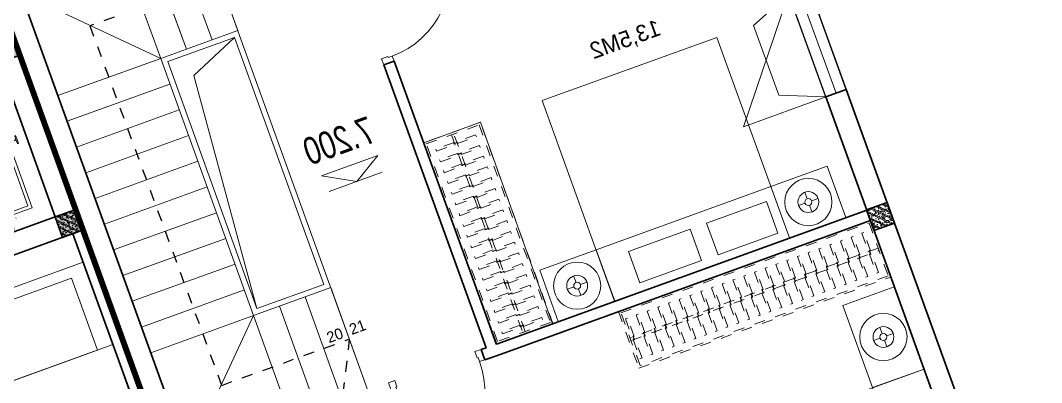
# Model space of a CAD drawing. Header units: metres. Extents: x 568332 to 569219, y 2065964 to 2066430.
# Drawn here: x 568587.91 to 568597.25, y 2066345.3 to 2066348.61 of the extents above; entities that cross this region are included whole.
import ezdxf

# ---------------------------------------------------------------- set-up
doc = ezdxf.new("R2010")
doc.units = ezdxf.units.M
for name, pattern in [('$AUDIT_BAD_LTYPE2', [0]), ('DASHDOT2', [0.5, 0.25, -0.125, 0, -0.125]), ('HIDDEN', [0.375, 0.25, -0.125]), ('HIDDEN2', [0.1875, 0.125, -0.0625]), ('X-5M-G-MB PHONGNGU$0$HIDDEN2', [0.1875, 0.125, -0.0625])]:
    doc.linetypes.add(name, pattern=pattern)
doc.layers.get('0').update_dxf_attribs({"linetype": 'CONTINUOUS'})
doc.layers.get('DEFPOINTS').update_dxf_attribs({"linetype": 'CONTINUOUS'})
for name, color, linetype, lineweight in [('-CONCRETE', 1, 'CONTINUOUS', 35), ('-DIM', 9, 'CONTINUOUS', 13), ('-DOOR', 137, 'CONTINUOUS', 9), ('-FURNITURE', 46, 'CONTINUOUS', 9), ('-HATCH', 8, 'CONTINUOUS', 5), ('-KH', 143, 'CONTINUOUS', 13), ('-LINE1', 7, 'CONTINUOUS', 18), ('-LINE2', 252, 'CONTINUOUS', 9), ('-STEEL1', 1, 'CONTINUOUS', 35), ('-TEXT', 7, 'CONTINUOUS', 15), ('-WALL', 4, 'CONTINUOUS', 35), ('TEXT25', 2, 'CONTINUOUS', 13)]:
    doc.layers.add(name, color=color, linetype=linetype, lineweight=lineweight)
for name, color, linetype in [('1-NETMANH', 8, 'CONTINUOUS'), ('LoLK', 6, 'CONTINUOUS'), ('TIMDUONG', 1, 'CONTINUOUS')]:
    doc.layers.add(name, color=color, linetype=linetype)
doc.styles.add('1', font='arial.ttf')
doc.styles.add('T1', font='', dxfattribs={"height": 200})
doc.styles.add('vnavanth', font='', dxfattribs={"width": 0.8})
doc.styles.get('T1').set_extended_font_data('VNgeometric Light')
doc.styles.get('vnavanth').set_extended_font_data('.VnAvantH')

# ---------------------------------------------------------------- blocks, each defined once
blk = doc.blocks.new('A$C38b1dc06')
at = {"layer": '-LINE1'}
for p, q in [((1749.854677429888, 4156.179725173817), (0.3015751927741803, 4156.179725173817)), ((1000.281453303236, 3156.179725173817), (0.3015751927741803, 4156.179725173817)), ((0.3015751927741803, 4156.179725173817), (0.3015751919010654, -343.8202748260228)), ((1000.281453303236, 4156.179725173824), (1000.281453303236, 3156.179725173824)), ((1250.139194678806, 3156.179725173824), (1250.139194678806, 4156.179725173824)), ((1250.139194678806, 4156.179725173824), (1250.139194678806, 3156.179725173824)), ((1499.996936054376, 3156.179725173824), (1499.996936054376, 4156.179725173824)), ((1499.996936054376, 4156.179725173824), (1499.996936054318, 3156.179725173832)), ((1749.854677429888, 3156.179725173824), (1749.854677429888, 4156.179725173824)), ((1749.854677429888, 4156.179725173817), (1749.85467742983, 3106.179725173817)), ((1000.281453302305, 656.1797251739335), (1000.281453303236, 3156.179725173817)), ((1000.281453303236, 3156.179725173817), (1749.85467742983, 3156.179725173817)), ((1050.281453303003, 706.1797251739772), (1050.281453303236, 3106.179725173817)), ((1050.281453303236, 3106.179725173817), (1699.854677429801, 3106.179725173817)), ((1233.300401159795, 2905.148311595723), (1699.854677429801, 3106.179725173817)), ((1699.854677428928, 706.1797251739772), (1699.854677429801, 3106.179725173817)), ((1749.854677429597, 706.179725173999), (1749.85467742983, 3106.179725173839)), ((1050.281453303003, 706.1797251739772), (1233.300401159795, 2905.148311595723)), ((1000.281453303236, 656.1797251739772), (1749.85467742983, 656.1797251739772)), ((1000.281453303236, -343.8202748260228), (1000.281453303236, 656.1797251739772)), ((1050.281453303003, 706.1797251739772), (1699.854677428928, 706.1797251739772)), ((1250.139194678806, 656.1797251739772), (1250.139194678806, -343.8202748260228)), ((1250.139194678806, -343.8202748260228), (1250.139194678806, 656.1797251739772)), ((1499.996936054376, 656.1797251739772), (1499.996936054376, -343.8202748260228)), ((1499.996936054376, -343.8202748260228), (1499.996936054318, 656.1797251739699)), ((1749.854677429888, -343.8202748260228), (1749.85467742983, 706.1797251739772)), ((1749.854677429888, 656.1797251739772), (1749.854677429888, -343.8202748260228)), ((1749.854677429888, -343.8202748260228), (0.3015751919010654, -343.8202748260228))]:
    blk.add_line(p, q, dxfattribs=at)
at = {"layer": '-LINE1', "lineweight": 18}
for p, q in [((1000.281453303236, 3156.179725173817), (0.2521035463432781, 3156.179725173817)), ((1000.281453303003, 2906.17972517389), (0.2521035461104475, 2906.17972517389)), ((1000.281453303469, 2656.17972517389), (0.2521035465761088, 2656.17972517389)), ((1000.281453303469, 2406.17972517389), (0.2521035465761088, 2406.17972517389)), ((1000.281453303469, 2156.179725173904), (0.2521035465761088, 2156.179725173904)), ((1000.281453303469, 1906.179725173904), (0.2521035465761088, 1906.179725173904)), ((1000.281453303469, 1656.179725173904), (0.2521035465761088, 1656.179725173904)), ((1000.28145330277, 1406.179725173904), (0.2521035458776169, 1406.179725173904)), ((1000.281453303236, 1156.179725173904), (0.2521035463432781, 1156.179725173904)), ((1000.28145330277, 906.1797251739044), (0.2521035458776169, 906.1797251739044)), ((1000.281453303236, 656.1797251739772), (0.2521035463432781, 656.1797251739772)), ((1000.281453303236, 656.1797251739772), (0.3015751859056763, -343.82027482595))]:
    blk.add_line(p, q, dxfattribs=at)
at = {"layer": '1-NETMANH', "linetype": 'DASHDOT2'}
blk.add_lwpolyline([(1327.325072003063, 3656.419923450812), (492.458725621982, 3656.419923450812), (508.0748312271317, 155.2632639587246), (508.0748312271317, 155.2632639587246), (1749.854677429888, 156.1797251739772), (1499.996936054376, -343.8202748260228)], dxfattribs=at)
at = {"layer": '-TEXT', "color": 2, "style": 'vnavanth'}
for s, p in [('2', (1346.818775833643, 3603.914582017329)), ('1', (1596.676517209155, 3603.914582017329)), ('20', (1562.294563305157, 183.5576658285718)), ('21', (1783.476825895079, 183.5576658285718))]:
    blk.add_text(s, height=99.97959496000885, dxfattribs=at).set_placement(p)
blk = doc.blocks.new('1800X2000')
at = {"layer": '-FURNITURE'}
blk.add_line((325497.3064970744, 17765.29446492715), (325497.3064973904, 19565.2944651944), dxfattribs=at)
for points in [[(323997.3057774993, 19565.2944651944), (325997.3064971831, 19565.2944651944), (325997.3064971831, 17765.29446484288), (323997.3057774993, 17765.29446484288)], [(325612.9490047574, 19390.79434491032), (325919.0064973457, 19390.79434491032), (325919.0064973457, 18691.29434485664), (325612.9490047574, 18691.29434485664)], [(325612.9490046239, 18629.79434491026), (325919.0064972151, 18629.79434491026), (325919.0064972151, 17946.79434485664), (325612.9490046239, 17946.79434485664)]]:
    blk.add_lwpolyline(points, close=True, dxfattribs=at)
blk = doc.blocks.new('*U149')
at = {"linetype": '$AUDIT_BAD_LTYPE2'}
for p, q in [((70, 100), (70, 699.9999999999982)), ((90, 699.9999999999982), (90, 100))]:
    blk.add_line(p, q, dxfattribs=at)
for points in [[(50, 699.9999999999982), (90, 699.9999999999982), (90, 799.9999999999982), (50, 799.9999999999982), (50, 699.9999999999982)], [(50, 702.9059272893337), (50, 100)], [(50, 100), (90, 100), (90, 0), (50, 0), (50, 100)]]:
    blk.add_lwpolyline(points)
for points in [[(118.2698876160139, 594.5156181119073), (118.2698876160139, 764.1349438079906), (90, 764.1349438079906), (90, 735.8650561920058), (112.6159100928053, 735.8650561920058), (112.6159100928053, 594.5156181119073)], [(0, 0), (50, 0), (50, -40), (60, -40), (60, -99.99999999999272), (0, -99.99999999999272)], [(899.9999999999982, 1.3252863207713e-28), (849.9999999999982, 1.3252863207713e-28), (849.9999999999982, -40.00000000000001), (839.9999999999982, -40.00000000000001), (839.9999999999982, -99.99999999999272), (899.9999999999982, -99.99999999999272)]]:
    blk.add_lwpolyline(points, close=True)
at = {"linetype": '$AUDIT_BAD_LTYPE2', "ltscale": 0.3}
blk.add_arc((50, 0), 799.9999999999982, 0, 90, dxfattribs=at)
blk = doc.blocks.new('12PLMP12')
at = {"color": 0, "linetype": 'ByBlock'}
for p, q in [((0, 1.25), (0, 3.75)), ((-1.25, 0), (-3.75, 0)), ((1.25, 0), (3.75, 0)), ((0, -1.25), (0, -3.75))]:
    blk.add_line(p, q, dxfattribs=at)
for radius in [8.5, 3.75, 1.25]:
    blk.add_circle((0, 0), radius, dxfattribs=at)
blk = doc.blocks.new('*U299')
at = {"linetype": 'X-5M-G-MB PHONGNGU$0$HIDDEN2'}
for points in [[(0, 600.0000000004657), (0, 0), (2672.34284560128, -9.831674304536018e-10), (2672.34284560128, 599.9999999994825)], [(2652.34284560128, 579.9996613714092), (2652.34284560128, 19.99966137140928), (20, 20.00000000046566), (20, 580.0000000004657)], [(2652.34284560128, 286.6991212944914), (2652.34284560128, 313.0991212943982), (20, 313.0991212953813), (19.99999859370291, 286.6991212952417)], [(113.7817614636733, 319.1750910408318), (109.4317788550979, 319.1750910408318), (109.4317788550979, 280.441767644881), (113.7817614636733, 280.441767644881)], [(227.7817614636733, 319.1750910407849), (223.4317788550979, 319.1750910407849), (223.4317788550979, 280.4417676448341), (227.7817614636733, 280.4417676448341)], [(341.7817614636733, 319.175091040738), (337.4317788550979, 319.175091040738), (337.4317788550979, 280.4417676447872), (341.7817614636733, 280.4417676447872)], [(455.7817614636733, 319.1750910406911), (451.4317788550979, 319.1750910406911), (451.4317788550979, 280.4417676447403), (455.7817614636733, 280.4417676447403)], [(569.7817614636733, 319.1750910406442), (565.431778855098, 319.1750910406442), (565.431778855098, 280.4417676446934), (569.7817614636733, 280.4417676446934)], [(683.7817614636732, 319.1750910405973), (679.4317788550978, 319.1750910405973), (679.4317788550978, 280.4417676446465), (683.7817614636732, 280.4417676446465)], [(797.7817614636732, 319.1750910405504), (793.4317788550978, 319.1750910405504), (793.4317788550978, 280.4417676445996), (797.7817614636732, 280.4417676445996)], [(911.7817614636732, 319.1750910405035), (907.4317788550978, 319.1750910405035), (907.4317788550978, 280.4417676445527), (911.7817614636732, 280.4417676445527)], [(1025.781761463673, 319.1750910404566), (1021.431778855098, 319.1750910404566), (1021.431778855098, 280.4417676445057), (1025.781761463673, 280.4417676445057)], [(1139.781761463673, 319.1750910404097), (1135.431778855098, 319.1750910404097), (1135.431778855098, 280.4417676444588), (1139.781761463673, 280.4417676444588)], [(1253.781761463673, 319.1750910403628), (1249.431778855098, 319.1750910403628), (1249.431778855098, 280.4417676444119), (1253.781761463673, 280.4417676444119)], [(1367.781761463673, 319.1750910403159), (1363.431778855098, 319.1750910403159), (1363.431778855098, 280.441767644365), (1367.781761463673, 280.441767644365)], [(1481.781761463673, 319.175091040269), (1477.431778855098, 319.175091040269), (1477.431778855098, 280.4417676443181), (1481.781761463673, 280.4417676443181)], [(1595.781761463673, 319.175091040222), (1591.431778855098, 319.175091040222), (1591.431778855098, 280.4417676442712), (1595.781761463673, 280.4417676442712)], [(1709.781761463673, 319.1750910401751), (1705.431778855098, 319.1750910401751), (1705.431778855098, 280.4417676442243), (1709.781761463673, 280.4417676442243)], [(1823.781761463673, 319.1750910401282), (1819.431778855098, 319.1750910401282), (1819.431778855098, 280.4417676441774), (1823.781761463673, 280.4417676441774)], [(1937.781761463673, 319.1750910400813), (1933.431778855098, 319.1750910400813), (1933.431778855098, 280.4417676441305), (1937.781761463673, 280.4417676441305)], [(2051.781761463673, 319.1750910400344), (2047.431778855098, 319.1750910400344), (2047.431778855098, 280.4417676440836), (2051.781761463673, 280.4417676440836)], [(2165.781761463673, 319.1750910399875), (2161.431778855097, 319.1750910399875), (2161.431778855097, 280.4417676440366), (2165.781761463673, 280.4417676440366)], [(2279.781761463673, 319.1750910399406), (2275.431778855097, 319.1750910399406), (2275.431778855097, 280.4417676439897), (2279.781761463673, 280.4417676439897)], [(2393.781761463673, 319.1750910398937), (2389.431778855097, 319.1750910398937), (2389.431778855097, 280.4417676439429), (2393.781761463673, 280.4417676439429)], [(2507.781761463673, 319.1750910398468), (2503.431778855097, 319.1750910398468), (2503.431778855097, 280.441767643896), (2507.781761463673, 280.441767643896)], [(2621.781761463673, 319.1750910397999), (2617.431778855097, 319.1750910397999), (2617.431778855097, 280.4417676438491), (2621.781761463673, 280.4417676438491)]]:
    blk.add_lwpolyline(points, close=True, dxfattribs=at)
for points in [[(122.2409142897814, 313.1103512093413), (122.2409142897814, 515.2497102723445), (100.1765458012815, 515.2497102723445), (100.1765458012815, 313.1103512093413)], [(236.2409142897814, 313.1103512092944), (236.2409142897814, 515.2497102722975), (214.1765458012815, 515.2497102722975), (214.1765458012815, 313.1103512092944)], [(350.2409142897814, 313.1103512092475), (350.2409142897814, 515.2497102722507), (328.1765458012815, 515.2497102722507), (328.1765458012815, 313.1103512092475)], [(464.2409142897813, 313.1103512092006), (464.2409142897813, 515.2497102722037), (442.1765458012814, 515.2497102722037), (442.1765458012814, 313.1103512092006)], [(578.2409142897814, 313.1103512091537), (578.2409142897814, 515.2497102721569), (556.1765458012815, 515.2497102721569), (556.1765458012815, 313.1103512091537)], [(692.2409142897812, 313.1103512091068), (692.2409142897812, 515.24971027211), (670.1765458012813, 515.24971027211), (670.1765458012813, 313.1103512091068)], [(806.2409142897812, 313.1103512090599), (806.2409142897812, 515.249710272063), (784.1765458012813, 515.249710272063), (784.1765458012813, 313.1103512090599)], [(920.2409142897812, 313.110351209013), (920.2409142897812, 515.2497102720162), (898.1765458012813, 515.2497102720162), (898.1765458012813, 313.110351209013)], [(1034.240914289781, 313.1103512089661), (1034.240914289781, 515.2497102719692), (1012.176545801281, 515.2497102719692), (1012.176545801281, 313.1103512089661)], [(1148.240914289781, 313.1103512089192), (1148.240914289781, 515.2497102719224), (1126.176545801281, 515.2497102719224), (1126.176545801281, 313.1103512089192)], [(1262.240914289781, 313.1103512088723), (1262.240914289781, 515.2497102718754), (1240.176545801281, 515.2497102718754), (1240.176545801281, 313.1103512088723)], [(1376.240914289781, 313.1103512088254), (1376.240914289781, 515.2497102718285), (1354.176545801281, 515.2497102718285), (1354.176545801281, 313.1103512088254)], [(1490.240914289781, 313.1103512087785), (1490.240914289781, 515.2497102717816), (1468.176545801281, 515.2497102717816), (1468.176545801281, 313.1103512087785)], [(1604.240914289781, 313.1103512087315), (1604.240914289781, 515.2497102717347), (1582.176545801281, 515.2497102717347), (1582.176545801281, 313.1103512087315)], [(1718.240914289781, 313.1103512086846), (1718.240914289781, 515.2497102716878), (1696.176545801281, 515.2497102716878), (1696.176545801281, 313.1103512086846)], [(1832.240914289781, 313.1103512086377), (1832.240914289781, 515.2497102716409), (1810.176545801281, 515.2497102716409), (1810.176545801281, 313.1103512086377)], [(1946.240914289781, 313.1103512085908), (1946.240914289781, 515.2497102715939), (1924.176545801281, 515.2497102715939), (1924.176545801281, 313.1103512085908)], [(2060.240914289781, 313.1103512085439), (2060.240914289781, 515.2497102715471), (2038.176545801281, 515.2497102715471), (2038.176545801281, 313.1103512085439)], [(2174.240914289781, 313.110351208497), (2174.240914289781, 515.2497102715001), (2152.176545801281, 515.2497102715001), (2152.176545801281, 313.110351208497)], [(2288.240914289781, 313.1103512084501), (2288.240914289781, 515.2497102714533), (2266.176545801281, 515.2497102714533), (2266.176545801281, 313.1103512084501)], [(2402.240914289781, 313.1103512084032), (2402.240914289781, 515.2497102714063), (2380.176545801281, 515.2497102714063), (2380.176545801281, 313.1103512084032)], [(2516.240914289781, 313.1103512083563), (2516.240914289781, 515.2497102713594), (2494.176545801281, 515.2497102713594), (2494.176545801281, 313.1103512083563)], [(2630.240914289781, 313.1103512083094), (2630.240914289781, 515.2497102713126), (2608.176545801281, 515.2497102713126), (2608.176545801281, 313.1103512083094)], [(100.1765458012815, 286.7103512094345), (100.1765458012815, 92.0852110228024), (122.2409142897814, 92.0852110228024), (122.2409142897814, 286.7103512094345)], [(214.1765458012815, 286.7103512093876), (214.1765458012815, 92.08521102275549), (236.2409142897814, 92.08521102275549), (236.2409142897814, 286.7103512093876)], [(328.1765458012815, 286.7103512093407), (328.1765458012815, 92.08521102270858), (350.2409142897814, 92.08521102270858), (350.2409142897814, 286.7103512093407)], [(442.1765458012814, 286.7103512092938), (442.1765458012814, 92.08521102266168), (464.2409142897813, 92.08521102266168), (464.2409142897813, 286.7103512092938)], [(556.1765458012815, 286.7103512092469), (556.1765458012815, 92.08521102261477), (578.2409142897814, 92.08521102261477), (578.2409142897814, 286.7103512092469)], [(670.1765458012813, 286.7103512092), (670.1765458012813, 92.08521102256786), (692.2409142897812, 92.08521102256786), (692.2409142897812, 286.7103512092)], [(784.1765458012813, 286.7103512091531), (784.1765458012813, 92.08521102252095), (806.2409142897812, 92.08521102252095), (806.2409142897812, 286.7103512091531)], [(898.1765458012813, 286.7103512091062), (898.1765458012813, 92.08521102247404), (920.2409142897812, 92.08521102247404), (920.2409142897812, 286.7103512091062)], [(1012.176545801281, 286.7103512090592), (1012.176545801281, 92.08521102242715), (1034.240914289781, 92.08521102242715), (1034.240914289781, 286.7103512090592)], [(1126.176545801281, 286.7103512090123), (1126.176545801281, 92.08521102238024), (1148.240914289781, 92.08521102238024), (1148.240914289781, 286.7103512090123)], [(1240.176545801281, 286.7103512089654), (1240.176545801281, 92.08521102233333), (1262.240914289781, 92.08521102233333), (1262.240914289781, 286.7103512089654)], [(1354.176545801281, 286.7103512089186), (1354.176545801281, 92.08521102228642), (1376.240914289781, 92.08521102228642), (1376.240914289781, 286.7103512089186)], [(1468.176545801281, 286.7103512088717), (1468.176545801281, 92.0852110222395), (1490.240914289781, 92.0852110222395), (1490.240914289781, 286.7103512088717)], [(1582.176545801281, 286.7103512088247), (1582.176545801281, 92.0852110221926), (1604.240914289781, 92.0852110221926), (1604.240914289781, 286.7103512088247)], [(1696.176545801281, 286.7103512087778), (1696.176545801281, 92.0852110221457), (1718.240914289781, 92.0852110221457), (1718.240914289781, 286.7103512087778)], [(1810.176545801281, 286.7103512087309), (1810.176545801281, 92.08521102209879), (1832.240914289781, 92.08521102209879), (1832.240914289781, 286.7103512087309)], [(1924.176545801281, 286.710351208684), (1924.176545801281, 92.08521102205188), (1946.240914289781, 92.08521102205188), (1946.240914289781, 286.710351208684)], [(2038.176545801281, 286.7103512086371), (2038.176545801281, 92.08521102200497), (2060.240914289781, 92.08521102200497), (2060.240914289781, 286.7103512086371)], [(2152.176545801281, 286.7103512085902), (2152.176545801281, 92.08521102195806), (2174.240914289781, 92.08521102195806), (2174.240914289781, 286.7103512085902)], [(2266.176545801281, 286.7103512085433), (2266.176545801281, 92.08521102191116), (2288.240914289781, 92.08521102191116), (2288.240914289781, 286.7103512085433)], [(2380.176545801281, 286.7103512084964), (2380.176545801281, 92.08521102186425), (2402.240914289781, 92.08521102186425), (2402.240914289781, 286.7103512084964)], [(2494.176545801281, 286.7103512084495), (2494.176545801281, 92.08521102181734), (2516.240914289781, 92.08521102181734), (2516.240914289781, 286.7103512084495)], [(2608.176545801281, 286.7103512084026), (2608.176545801281, 92.08521102177043), (2630.240914289781, 92.08521102177043), (2630.240914289781, 286.7103512084026)]]:
    blk.add_lwpolyline(points, dxfattribs=at)
blk = doc.blocks.new('*U298')
at = {"linetype": 'X-5M-G-MB PHONGNGU$0$HIDDEN2'}
for points in [[(0, 600.0000000004657), (0, 0), (2134.652569703836, -7.619252561259909e-10), (2134.652569703836, 599.9999999997037)], [(2114.652569703836, 579.9996613716304), (2114.652569703836, 19.99966137163052), (20, 20.00000000046566), (20, 580.0000000004657)], [(2114.652569703836, 286.6991212947126), (2114.652569703836, 313.0991212946194), (20, 313.0991212953813), (19.99999859370291, 286.6991212952417)], [(113.7817614636733, 319.1750910408318), (109.4317788550979, 319.1750910408318), (109.4317788550979, 280.441767644881), (113.7817614636733, 280.441767644881)], [(227.7817614636733, 319.1750910407849), (223.4317788550979, 319.1750910407849), (223.4317788550979, 280.4417676448341), (227.7817614636733, 280.4417676448341)], [(341.7817614636733, 319.175091040738), (337.4317788550979, 319.175091040738), (337.4317788550979, 280.4417676447872), (341.7817614636733, 280.4417676447872)], [(455.7817614636733, 319.1750910406911), (451.4317788550979, 319.1750910406911), (451.4317788550979, 280.4417676447403), (455.7817614636733, 280.4417676447403)], [(569.7817614636733, 319.1750910406442), (565.431778855098, 319.1750910406442), (565.431778855098, 280.4417676446934), (569.7817614636733, 280.4417676446934)], [(683.7817614636733, 319.1750910405973), (679.431778855098, 319.1750910405973), (679.431778855098, 280.4417676446465), (683.7817614636733, 280.4417676446465)], [(797.7817614636733, 319.1750910405504), (793.431778855098, 319.1750910405504), (793.431778855098, 280.4417676445996), (797.7817614636733, 280.4417676445996)], [(911.7817614636733, 319.1750910405035), (907.431778855098, 319.1750910405035), (907.431778855098, 280.4417676445527), (911.7817614636733, 280.4417676445527)], [(1025.781761463673, 319.1750910404566), (1021.431778855098, 319.1750910404566), (1021.431778855098, 280.4417676445057), (1025.781761463673, 280.4417676445057)], [(1139.781761463673, 319.1750910404097), (1135.431778855098, 319.1750910404097), (1135.431778855098, 280.4417676444588), (1139.781761463673, 280.4417676444588)], [(1253.781761463673, 319.1750910403628), (1249.431778855098, 319.1750910403628), (1249.431778855098, 280.4417676444119), (1253.781761463673, 280.4417676444119)], [(1367.781761463673, 319.1750910403159), (1363.431778855098, 319.1750910403159), (1363.431778855098, 280.441767644365), (1367.781761463673, 280.441767644365)], [(1481.781761463673, 319.175091040269), (1477.431778855098, 319.175091040269), (1477.431778855098, 280.4417676443181), (1481.781761463673, 280.4417676443181)], [(1595.781761463673, 319.175091040222), (1591.431778855098, 319.175091040222), (1591.431778855098, 280.4417676442712), (1595.781761463673, 280.4417676442712)], [(1709.781761463673, 319.1750910401751), (1705.431778855098, 319.1750910401751), (1705.431778855098, 280.4417676442243), (1709.781761463673, 280.4417676442243)], [(1823.781761463673, 319.1750910401282), (1819.431778855098, 319.1750910401282), (1819.431778855098, 280.4417676441774), (1823.781761463673, 280.4417676441774)], [(1937.781761463673, 319.1750910400813), (1933.431778855098, 319.1750910400813), (1933.431778855098, 280.4417676441305), (1937.781761463673, 280.4417676441305)], [(2051.781761463673, 319.1750910400344), (2047.431778855098, 319.1750910400344), (2047.431778855098, 280.4417676440836), (2051.781761463673, 280.4417676440836)]]:
    blk.add_lwpolyline(points, close=True, dxfattribs=at)
for points in [[(122.2409142897814, 313.1103512093413), (122.2409142897814, 515.2497102723445), (100.1765458012815, 515.2497102723445), (100.1765458012815, 313.1103512093413)], [(236.2409142897814, 313.1103512092944), (236.2409142897814, 515.2497102722975), (214.1765458012815, 515.2497102722975), (214.1765458012815, 313.1103512092944)], [(350.2409142897814, 313.1103512092475), (350.2409142897814, 515.2497102722507), (328.1765458012815, 515.2497102722507), (328.1765458012815, 313.1103512092475)], [(464.2409142897814, 313.1103512092006), (464.2409142897814, 515.2497102722037), (442.1765458012815, 515.2497102722037), (442.1765458012815, 313.1103512092006)], [(578.2409142897814, 313.1103512091537), (578.2409142897814, 515.2497102721569), (556.1765458012815, 515.2497102721569), (556.1765458012815, 313.1103512091537)], [(692.2409142897814, 313.1103512091068), (692.2409142897814, 515.24971027211), (670.1765458012815, 515.24971027211), (670.1765458012815, 313.1103512091068)], [(806.2409142897814, 313.1103512090599), (806.2409142897814, 515.249710272063), (784.1765458012815, 515.249710272063), (784.1765458012815, 313.1103512090599)], [(920.2409142897814, 313.110351209013), (920.2409142897814, 515.2497102720162), (898.1765458012815, 515.2497102720162), (898.1765458012815, 313.110351209013)], [(1034.240914289781, 313.1103512089661), (1034.240914289781, 515.2497102719692), (1012.176545801281, 515.2497102719692), (1012.176545801281, 313.1103512089661)], [(1148.240914289781, 313.1103512089192), (1148.240914289781, 515.2497102719224), (1126.176545801281, 515.2497102719224), (1126.176545801281, 313.1103512089192)], [(1262.240914289781, 313.1103512088723), (1262.240914289781, 515.2497102718754), (1240.176545801281, 515.2497102718754), (1240.176545801281, 313.1103512088723)], [(1376.240914289781, 313.1103512088254), (1376.240914289781, 515.2497102718285), (1354.176545801281, 515.2497102718285), (1354.176545801281, 313.1103512088254)], [(1490.240914289781, 313.1103512087785), (1490.240914289781, 515.2497102717816), (1468.176545801281, 515.2497102717816), (1468.176545801281, 313.1103512087785)], [(1604.240914289781, 313.1103512087315), (1604.240914289781, 515.2497102717347), (1582.176545801281, 515.2497102717347), (1582.176545801281, 313.1103512087315)], [(1718.240914289781, 313.1103512086846), (1718.240914289781, 515.2497102716878), (1696.176545801281, 515.2497102716878), (1696.176545801281, 313.1103512086846)], [(1832.240914289781, 313.1103512086377), (1832.240914289781, 515.2497102716409), (1810.176545801281, 515.2497102716409), (1810.176545801281, 313.1103512086377)], [(1946.240914289781, 313.1103512085908), (1946.240914289781, 515.2497102715939), (1924.176545801281, 515.2497102715939), (1924.176545801281, 313.1103512085908)], [(2060.240914289781, 313.1103512085439), (2060.240914289781, 515.2497102715471), (2038.176545801281, 515.2497102715471), (2038.176545801281, 313.1103512085439)], [(100.1765458012815, 286.7103512094345), (100.1765458012815, 92.0852110228024), (122.2409142897814, 92.0852110228024), (122.2409142897814, 286.7103512094345)], [(214.1765458012815, 286.7103512093876), (214.1765458012815, 92.08521102275549), (236.2409142897814, 92.08521102275549), (236.2409142897814, 286.7103512093876)], [(328.1765458012815, 286.7103512093407), (328.1765458012815, 92.08521102270858), (350.2409142897814, 92.08521102270858), (350.2409142897814, 286.7103512093407)], [(442.1765458012815, 286.7103512092938), (442.1765458012815, 92.08521102266168), (464.2409142897814, 92.08521102266168), (464.2409142897814, 286.7103512092938)], [(556.1765458012815, 286.7103512092469), (556.1765458012815, 92.08521102261477), (578.2409142897814, 92.08521102261477), (578.2409142897814, 286.7103512092469)], [(670.1765458012815, 286.7103512092), (670.1765458012815, 92.08521102256786), (692.2409142897814, 92.08521102256786), (692.2409142897814, 286.7103512092)], [(784.1765458012815, 286.7103512091531), (784.1765458012815, 92.08521102252095), (806.2409142897814, 92.08521102252095), (806.2409142897814, 286.7103512091531)], [(898.1765458012815, 286.7103512091062), (898.1765458012815, 92.08521102247404), (920.2409142897814, 92.08521102247404), (920.2409142897814, 286.7103512091062)], [(1012.176545801281, 286.7103512090592), (1012.176545801281, 92.08521102242715), (1034.240914289781, 92.08521102242715), (1034.240914289781, 286.7103512090592)], [(1126.176545801281, 286.7103512090123), (1126.176545801281, 92.08521102238024), (1148.240914289781, 92.08521102238024), (1148.240914289781, 286.7103512090123)], [(1240.176545801281, 286.7103512089654), (1240.176545801281, 92.08521102233333), (1262.240914289781, 92.08521102233333), (1262.240914289781, 286.7103512089654)], [(1354.176545801281, 286.7103512089186), (1354.176545801281, 92.08521102228642), (1376.240914289781, 92.08521102228642), (1376.240914289781, 286.7103512089186)], [(1468.176545801281, 286.7103512088717), (1468.176545801281, 92.0852110222395), (1490.240914289781, 92.0852110222395), (1490.240914289781, 286.7103512088717)], [(1582.176545801281, 286.7103512088247), (1582.176545801281, 92.0852110221926), (1604.240914289781, 92.0852110221926), (1604.240914289781, 286.7103512088247)], [(1696.176545801281, 286.7103512087778), (1696.176545801281, 92.0852110221457), (1718.240914289781, 92.0852110221457), (1718.240914289781, 286.7103512087778)], [(1810.176545801281, 286.7103512087309), (1810.176545801281, 92.08521102209879), (1832.240914289781, 92.08521102209879), (1832.240914289781, 286.7103512087309)], [(1924.176545801281, 286.710351208684), (1924.176545801281, 92.08521102205188), (1946.240914289781, 92.08521102205188), (1946.240914289781, 286.710351208684)], [(2038.176545801281, 286.7103512086371), (2038.176545801281, 92.08521102200497), (2060.240914289781, 92.08521102200497), (2060.240914289781, 286.7103512086371)]]:
    blk.add_lwpolyline(points, dxfattribs=at)
blk = doc.blocks.new('18x35')
at = {"layer": '-HATCH'}
h = blk.add_hatch(dxfattribs=at)
h.set_pattern_fill('CHAU-01', color=256, scale=10, angle=-1.272221872585407e-14, pattern_type=2)
h.set_pattern_definition([(49.99999999999999, (0, 0), (71.72601826007535, -6.275213498259527), [7.5, -82.5]), (355, (0, 0), (-13.87513336129999, 75.21921337000119), [6, -66]), (100.4514, (5.977167999997619, -0.5229339999999638), (57.85093817140217, 68.94395420609534), [6.374019000000001, -70.1142112]), (46.18419999999998, (0, 20), (106.7241048625644, -16.55190143290183), [11.25, -123.75]), (96.63559999999998, (8.89367449999554, 18.62066930000003), (93.46627055487036, 97.41178709004416), [9.561028799999994, -105.1713]), (351.1842, (0, 20), (93.46619451336275, 97.41186009253245), [9, -99]), (20.99999999999998, (10, 15), (59.69070521184616, -40.2618890665339), [7.5, -82.5]), (326.0000000000001, (10, 15), (24.33153319215819, 72.5150045046853), [6, -66]), (71.45139999999999, (14.97422329999972, 11.64483940000002), (84.022262858149, 32.25304967099522), [6.374019000000001, -70.1142112]), (37.49999999999998, (0, 0), (1.215985531729074, 33.28938538313115), [0, -65.19999999999999, 0, -67, 0, -66.25]), (7.499999999999987, (0, 0), (26.30695374421487, 39.44117118823602), [0, -38.2, 0, -63.7, 0, -25.25]), (327.5, (-22.30000000000291, 0), (53.3822436172409, -2.255487173437988), [0, -25, 0, -78, 0, -103.5]), (317.5, (-32.30000000000291, 0), (58.31861693423862, 10.01049823323176), [0, -32.5, 0, -51.8, 0, -73.5]), (44.99999999999999, (0, 0), (-30.05203820042826, 30.05203820042828), []), (44.99999999999999, (0, 12.25), (-30.05203820042826, 30.05203820042828), [])])
h.paths.add_polyline_path([(96508.03118051568, 47993.04977023201), (96508.03118051568, 47793.04977023201), (96708.03118051568, 47793.04977023201), (96708.03118051568, 47993.04977023201)])
at = {"layer": '-STEEL1'}
blk.add_lwpolyline([(96508.03118051568, 47793.04977023201), (96708.03118051568, 47793.04977023201), (96708.03118051568, 47993.04977023201), (96508.03118051568, 47993.04977023201)], close=True, dxfattribs=at)
blk = doc.blocks.new('M3-T3.3')
at = {"layer": '-DOOR'}
blk.add_line((568598.6387157909, 2066351.257914523), (568599.3191153542, 2066349.37720815), dxfattribs=at)
blk.add_lwpolyline([(568599.2250772151, 2066349.343195968), (568598.5446776517, 2066351.223902341), (568598.73275393, 2066351.291926704), (568599.4131534933, 2066349.411220331)], close=True, dxfattribs=at)
at = {"layer": '-FURNITURE'}
blk.add_line((568600.3229970242, 2066349.102947175), (568601.9216453815, 2066349.681154257), dxfattribs=at)
for points in [[(568602.508117166, 2066351.441310101), (568603.1802382468, 2066349.603585705), (568602.6597168496, 2066349.415320939), (568601.9875957688, 2066351.253045335)], [(568601.428468507, 2066351.044707945), (568602.0917062882, 2066349.210963564), (568600.493057931, 2066348.632756481), (568599.8298201498, 2066350.466500862)], [(568602.6075203044, 2066349.397136991), (568602.0918320946, 2066349.210615729), (568601.9217711878, 2066349.680806422), (568602.4374593976, 2066349.867327684)], [(568601.7028431172, 2066349.479042717), (568601.8069399466, 2066349.191231948), (568601.2431813054, 2066348.987328921), (568601.1390844758, 2066349.27513969)], [(568600.9891126183, 2066349.220503785), (568601.0932094477, 2066348.932693016), (568600.5449670993, 2066348.734401998), (568600.4408702699, 2066349.022212768)], [(568599.9774925928, 2066348.445895498), (568600.4931837377, 2066348.632408645), (568600.3231228312, 2066349.102599339), (568599.8074316862, 2066348.916086191)], [(568600.0412219813, 2066347.676376285), (568600.3133194316, 2066346.924071176), (568600.7835101249, 2066347.094132083), (568600.5114126746, 2066347.846437192)]]:
    blk.add_lwpolyline(points, close=True, dxfattribs=at)
at = {"layer": '-KH'}
blk.add_line((568602.97212806, 2066351.476332949), (568603.4586697599, 2066351.652307769), dxfattribs=at)
blk.add_lwpolyline([(568603.4187534008, 2066351.806974448), (568602.9038706557, 2066351.620749098), (568603.2057331112, 2066351.560824385)], close=True, dxfattribs=at)
blk.add_solid([(568603.2057331112, 2066351.560824385), (568603.1516462296, 2066351.710365799), (568603.4187534008, 2066351.806974448), (568603.2057331112, 2066351.560824385)], dxfattribs=at)
at = {"layer": '-LINE2', "linetype": 'HIDDEN2', "ltscale": 10}
for p, q in [((568600.164966064, 2066349.683139638), (568599.0725652841, 2066350.351433035)), ((568599.0725652841, 2066350.351433035), (568599.5032695492, 2066350.336655171)), ((568599.7342617989, 2066349.697917502), (568599.5032695492, 2066350.336655171)), ((568599.4126609549, 2066349.411042187), (568599.7342617989, 2066349.697917502)), ((568599.4126609549, 2066349.411042187), (568600.164966064, 2066349.683139638))]:
    blk.add_line(p, q, dxfattribs=at)
at = {"layer": '-WALL'}
for p, q in [((568607.849359589, 2066346.082103998), (568604.6521140424, 2066354.921699976)), ((568604.4636114592, 2066354.853521425), (568605.9943297048, 2066350.621347309)), ((568602.2382612459, 2066352.187690691), (568602.3322688648, 2066352.221691833)), ((568603.173655577, 2066349.601204853), (568602.2382612459, 2066352.187690691)), ((568602.3322688648, 2066352.221691833), (568603.2677040497, 2066349.635167791)), ((568599.7876074502, 2066348.376522138), (568603.173655577, 2066349.601204853)), ((568603.2677040497, 2066349.635167791), (568603.3138252379, 2066349.651849132)), ((568603.3138252379, 2066349.651849132), (568603.3478374191, 2066349.557810993)), ((568603.2076677583, 2066349.507166714), (568599.8217087191, 2066348.282516221)), ((568603.2076847039, 2066349.507119862), (568603.2076677583, 2066349.507166714)), ((568603.3017180398, 2066349.541130307), (568603.2076847039, 2066349.507119862)), ((568603.3478374191, 2066349.557810993), (568603.3017180398, 2066349.541130307)), ((568599.225356848, 2066349.343297107), (568599.413430867, 2066349.411320653)), ((568599.413430867, 2066349.411320653), (568599.7876074502, 2066348.376522138)), ((568601.2666660318, 2066343.701217952), (568599.2256200768, 2066349.343392313)), ((568599.8217087191, 2066348.282516221), (568601.3864480827, 2066343.957220987))]:
    blk.add_line(p, q, dxfattribs=at)
blk.add_line((568599.4130051892, 2066349.411142807), (568598.7329175061, 2066351.291961982))
at = {"layer": 'DEFPOINTS', "color": 2}
blk.add_lwpolyline([(568596.1647185824, 2066357.806880592), (568602.7474012445, 2066360.187796758), (568607.849359589, 2066346.082103998), (568604.3699246073, 2066344.823619936), (568604.5399829764, 2066344.353462611), (568602.3771113829, 2066343.571140617), (568602.2070474183, 2066344.041339765), (568601.266696599, 2066343.701133454), (568596.1647185824, 2066357.806880592)], dxfattribs=at)
at = {"layer": 'TIMDUONG', "color": 1, "linetype": 'HIDDEN', "ltscale": 10, "const_width": 0.05}
blk.add_lwpolyline([(568593.6037453394, 2066359.007782663), (568602.0671453066, 2066362.068899052), (568609.3867960966, 2066341.853242537), (568600.9163472741, 2066338.789611338)], close=True, dxfattribs=at)
at = {"layer": '-DIM', "xscale": -0.001, "yscale": 0.001, "zscale": 0.001, "rotation": 19.88429575872133}
blk.add_blockref('1800X2000', (568913.5297019605, 2066439.404027417), dxfattribs=at)
at = {"layer": '-DOOR', "yscale": 0.001, "zscale": 0.001}
for p, xscale, rotation in [((568601.9321336097, 2066353.034027427), -0.001, 109.8842957687726), ((568604.193545745, 2066349.865693065), 0.001, 199.8842957687725)]:
    blk.add_blockref('*U149', p, dxfattribs=dict(at, xscale=xscale, rotation=rotation))
at = {"layer": '-FURNITURE', "extrusion": (0, 0, -1)}
for name, p, xscale, yscale, zscale, rotation in [('*U298', (-568602.5080968663, 2066351.441302759), 0.0009166666666659741, 0.0009166666666659741, -0.000916666666665974, 250.1157042312274), ('*U299', (-568599.822464357, 2066348.28278218), 0.0009166666666659741, 0.0009166666666659741, -0.000916666666665974, 160.1157042312275), ('12PLMP12', (-568600.4116990049, 2066347.387098464), 0.02540000000037255, 0.02540000000037255, -0.02540000000037254, 250.1157042312274)]:
    blk.add_blockref(name, p, dxfattribs=dict(at, xscale=xscale, yscale=yscale, zscale=zscale, rotation=rotation))
at = {"layer": '-FURNITURE', "xscale": 0.02540000000083849, "yscale": 0.02540000000083849, "zscale": 0.02540000000083849, "rotation": 109.8842957960831}
for p in [(568602.2646464797, 2066349.538969677), (568600.1503084457, 2066348.77424539)]:
    blk.add_blockref('12PLMP12', p, dxfattribs=at)
at = {"layer": '-LINE1', "xscale": -0.001, "yscale": 0.001, "zscale": 0.001, "rotation": 19.88429576877256}
blk.add_blockref('A$C38b1dc06', (568605.8775024398, 2066350.945229945), dxfattribs=at)
at = {"layer": '-STEEL1', "xscale": 0.001, "yscale": 0.001, "zscale": 0.001, "rotation": 19.88429576877256}
blk.add_blockref('18x35', (568525.1687518201, 2066270.354057204), dxfattribs=at)
at = {"layer": '-TEXT', "style": '1', "width": 0.75}
blk.add_text('7.200', height=0.25, rotation=19.88429576801634, dxfattribs=at).set_placement((568602.8290481607, 2066351.724453148))
at = {"layer": 'TEXT25', "style": 'T1'}
blk.add_text('13,5M2', height=0.15, rotation=19.88429576801634, dxfattribs=at).set_placement((568600.19660462, 2066350.806960613))
blk = doc.blocks.new('X-5M-DH-2-CORE$0$A$C75E80C28')
at = {"layer": '-LINE2', "linetype": 'Continuous', "ltscale": 2}
for p, q in [((-510.0000099998433, -21.5000000000291), (-510.0000099998579, -50.60000000000582)), ((-506.8000099998899, -21.5000000000291), (-510.0000099998433, -21.5000000000291)), ((-510.0000099998579, -108.5000000000291), (-510.0000099998433, -79.39999999999418)), ((-506.8000099998899, -21.5000000000291), (-506.8000099999044, -50.60000000000582)), ((-506.8000099999044, -108.5000000000291), (-506.8000099998899, -79.39999999999418)), ((-456.2000100000296, -56.79999999998836), (-500.6000099999364, -56.80000000001746)), ((-456.2000100000441, -60), (-500.600009999951, -60.0000000000291)), ((-456.2000100000296, -70), (-500.6000099999364, -70.0000000000291)), ((-456.2000100000296, -73.19999999995343), (-500.6000099999364, -73.19999999998254)), ((-453.2000100000441, -63), (-453.2000100000296, -67)), ((-450.0000099998579, -63), (-450.0000099998433, -67)), ((450.0000100000616, -63), (450.0000100000761, -67)), ((453.200010000015, -63), (453.2000100000296, -67)), ((456.2000100000296, -56.79999999998836), (500.6000100000529, -56.79999999998836)), ((456.200010000015, -60), (500.6000100000383, -60)), ((456.2000100000296, -70), (500.6000100000529, -70)), ((456.2000100000296, -73.19999999995343), (500.6000100000529, -73.19999999995343)), ((506.8000100001227, -21.5), (510.0000100000761, -21.5)), ((506.8000100001227, -21.5), (506.8000100001082, -50.59999999997672)), ((506.8000100001227, -108.5), (506.8000100001227, -79.39999999996508)), ((510.0000100000761, -21.5), (510.0000100000616, -50.59999999997672)), ((510.0000100000761, -108.5), (510.0000100000761, -79.39999999996508)), ((-731.0000002632733, -148.9999999649008), (730.9999997367267, -148.9999999649299)), ((-731.0000002698944, -1304.999999934109), (-731.0000002632733, -148.9999999649008)), ((-700.0000002632733, -178.9999999649008), (699.9999997367267, -178.9999999649299)), ((-700.0000002699089, -1224.999999934109), (-700.0000002632733, -178.9999999649008)), ((-556.8000102631631, -112.4999999912397), (-560.0000102631166, -112.4999999912397)), ((456.800009736864, -112.4999999912397), (460.0000097368174, -112.4999999912397)), ((699.9999997300911, -1224.999999934109), (699.9999997367267, -178.9999999649299)), ((730.9999997301056, -1304.999999934109), (730.9999997367267, -148.9999999649299)), ((839.9999997301056, -1304.999999934109), (-840.0000002698944, -1304.999999934109)), ((-840.0000002698944, -1364.999999934109), (-840.0000002698944, -1304.999999934109)), ((-700.0000002699089, -1224.999999934109), (-400.0000002699089, -1224.999999934138)), ((-400.0000002698944, -1304.999999934138), (-400.0000002699089, -1224.999999934138)), ((699.9999997300911, -1224.999999934109), (399.9999997300911, -1224.999999934109)), ((399.9999997301056, -1304.999999934109), (399.9999997300911, -1224.999999934109)), ((839.9999997301056, -1364.999999934109), (839.9999997301056, -1304.999999934109)), ((839.9999997301056, -1364.999999934109), (-840.0000002698944, -1364.999999934109)), ((839.9999997301056, -1394.999999934109), (-840.0000002698944, -1394.999999934109)), ((-840.0000002698944, -1394.999999934109), (-840.0000002698944, -1454.999999934109)), ((424.9999997301056, -1308.999999934109), (-425.0000002698944, -1308.999999934109)), ((-425.0000002699089, -1342.999999934109), (-425.0000002698944, -1308.999999934109)), ((424.9999997300911, -1342.999999934109), (-425.0000002699089, -1342.999999934109)), ((-2.6989437174052e-07, -1308.999999934109), (-2.699089236557484e-07, -1342.999999934109)), ((424.9999997300911, -1342.999999934109), (424.9999997301056, -1308.999999934109)), ((839.9999997301056, -1394.999999934109), (839.9999997301056, -1454.999999934109)), ((-840.0000002698944, -1454.999999934109), (-435.0000002698944, -1454.999999934109)), ((-435.0000002698944, -1449.999999934109), (-435.0000002699089, -1459.999999934109)), ((-435.0000002698944, -1449.999999934109), (-400.0000002698944, -1449.999999934138)), ((-435.0000002699089, -1459.999999934109), (-425.0000002699089, -1459.999999934109)), ((-435.0000002698653, -1489.999999934109), (-435.0000002698653, -1499.999999934109)), ((-435.0000002698653, -1489.999999934109), (-425.0000002698653, -1489.999999934109)), ((-433.4000002698012, -1451.599999934086), (-433.4000002698012, -1458.399999934074)), ((-433.4000002698012, -1451.599999934086), (-401.6000002697547, -1451.599999934086)), ((-433.4000002698012, -1458.399999934074), (-425.0000002698944, -1458.399999934074)), ((-433.4000002697721, -1491.599999934086), (-433.4000002697721, -1498.399999934074)), ((-433.4000002697721, -1491.599999934086), (-425.0000002698653, -1491.599999934086)), ((429.9999997300911, -1405.999999934138), (-430.0000002699089, -1405.999999934109)), ((-430.0000002699089, -1405.999999934109), (-430.0000002698944, -1445.999999934109)), ((429.9999997301056, -1445.999999934138), (-430.0000002698944, -1445.999999934109)), ((-425.0000002698944, -1458.399999934074), (-425.0000002699089, -1459.999999934109)), ((-425.0000002698653, -1489.999999934109), (-425.0000002698653, -1491.599999934086)), ((-401.6000002697547, -1451.599999934086), (-401.6000002697256, -1498.399999934074)), ((399.9999997301056, -1449.999999934109), (-400.0000002698944, -1449.999999934138)), ((-400.0000002698944, -1449.999999934138), (-400.0000002698653, -1499.999999934138)), ((-2.699089236557484e-07, -1405.999999934109), (-2.6989437174052e-07, -1445.999999934109)), ((399.9999997301056, -1449.999999934109), (399.9999997301347, -1499.999999934109)), ((434.9999997301056, -1449.999999934109), (399.9999997301056, -1449.999999934109)), ((401.5999997301988, -1451.599999934086), (401.5999997302279, -1498.399999934074)), ((433.3999997302453, -1451.599999934086), (401.5999997301988, -1451.599999934086)), ((433.3999997302453, -1458.399999934074), (424.9999997301056, -1458.399999934074)), ((424.9999997301056, -1458.399999934074), (424.9999997301056, -1459.999999934109)), ((434.9999997301056, -1459.999999934109), (424.9999997301056, -1459.999999934109)), ((424.9999997301347, -1489.999999934109), (424.9999997301347, -1491.599999934086)), ((434.9999997301347, -1489.999999934109), (424.9999997301347, -1489.999999934109)), ((433.3999997302744, -1491.599999934086), (424.9999997301347, -1491.599999934086)), ((429.9999997300911, -1405.999999934138), (429.9999997301056, -1445.999999934138)), ((433.3999997302453, -1451.599999934086), (433.3999997302453, -1458.399999934074)), ((433.3999997302744, -1491.599999934086), (433.3999997302744, -1498.399999934074)), ((434.9999997301056, -1449.999999934109), (434.9999997301056, -1459.999999934109)), ((839.9999997301056, -1454.999999934109), (434.9999997301056, -1454.999999934109)), ((434.9999997301347, -1489.999999934109), (434.9999997301347, -1499.999999934109)), ((-435.0000002698653, -1499.999999934109), (-400.0000002698653, -1499.999999934138)), ((-433.4000002697721, -1498.399999934074), (-401.6000002697256, -1498.399999934074)), ((434.9999997301347, -1499.999999934109), (399.9999997301347, -1499.999999934109)), ((433.3999997302744, -1498.399999934074), (401.5999997302279, -1498.399999934074))]:
    blk.add_line(p, q, dxfattribs=at)
for points in [[(-450.0000000000146, 0), (-450, -130), (450, -130), (449.9999999999854, 0)], [(-200, -29), (200.0000000001164, -29), (200.0000000001164, -101), (-200, -101)], [(-36.0000002632587, -583.9999999649008), (35.9999997367413, -583.9999999649008), (35.99999973675585, -983.9999999649008), (-36.00000026324415, -983.9999999649008)]]:
    blk.add_lwpolyline(points, close=True, dxfattribs=at)
for points in [[(-780.0000002632587, -788.9999999649008), (-751.0000002632587, -788.9999999649299, 0.414213562373095), (-750.0000002632733, -787.9999999649008), (-750.0000002632587, -783.9999999649008), (-750.0000002632587, -779.9999999649008, 0.414213562373095), (-751.0000002632733, -778.9999999649299), (-780.0000002632733, -778.9999999649881, -0.2569775838576673), (-784.1207396915852, -781.9399999648449), (-797.9000002631656, -781.939999964874, -0.414213562373095), (-800.9000002631656, -778.939999964874), (-804.0000002632587, -749.4999999649008, 0.414213562373095), (-807.0000002632587, -746.4999999649008), (-812.0000002632587, -746.4999999649008), (-812.0000002632587, -783.9999999649008), (-812.0000002632587, -821.4999999649008), (-807.0000002632587, -821.4999999649008, 0.414213562373095), (-804.0000002632587, -818.4999999649008), (-800.9000002631656, -789.0599999648693, -0.414213562373095), (-797.9000002631656, -786.0599999648693), (-784.1207396915852, -786.0599999648402, -0.2569775838576673), (-780.0000002632587, -788.9999999647553)], [(779.9999997367413, -788.9999999649299), (750.9999997367413, -788.9999999649008, -0.414213562373095), (749.9999997367267, -787.9999999649299), (749.9999997367413, -783.9999999649299), (749.9999997367413, -779.9999999649299, -0.414213562373095), (750.9999997367267, -778.9999999649008), (779.9999997368432, -778.9999999650172, 0.2569775838576673), (784.1207391653006, -781.939999964874), (797.899999736881, -781.9399999648449, 0.414213562373095), (800.899999736881, -778.9399999648449), (803.9999997367413, -749.4999999649008, -0.414213562373095), (806.9999997367413, -746.4999999649008), (811.9999997367413, -746.4999999649008), (811.9999997367413, -783.9999999649008), (811.9999997367413, -821.4999999649008), (806.9999997367413, -821.4999999649008, -0.414213562373095), (803.9999997367413, -818.4999999649008), (800.899999736881, -789.0599999648402, 0.414213562373095), (797.899999736881, -786.0599999648402), (784.1207391653006, -786.0599999648693, 0.2569775838576672), (779.9999997368577, -788.9999999647844)]]:
    blk.add_lwpolyline(points, format="xyb", dxfattribs=at)
for centre, radius, start, end in [((-500.600009999951, -50.60000000000582), 9.400000000001475, 180, 270), ((-500.6000099999364, -79.39999999999418), 9.399999999997844, 90, 180), ((-500.600009999951, -50.60000000000582), 6.200000000004374, 180, 270), ((-500.6000099999364, -79.39999999999418), 6.19999999999734, 90, 180), ((-456.2000100000441, -63), 6.19999999999713, 0, 90), ((-456.2000100000441, -63), 3.000000000000045, 0, 90), ((-456.2000100000296, -67), 6.20000000000076, 270, 0), ((-456.2000100000296, -67), 2.999999999999834, 270, 0), ((456.200010000015, -63), 6.19999999999713, 90, 180), ((456.2000100000296, -67), 6.20000000000076, 180, 270), ((456.200010000015, -63), 3.000000000000045, 90, 180), ((456.2000100000296, -67), 2.999999999999834, 180, 270), ((500.6000100000383, -50.59999999997672), 6.200000000004374, 270, 0), ((500.6000100000383, -50.59999999997672), 9.400000000001475, 270, 0), ((500.6000100000529, -79.39999999996508), 9.399999999997844, 0, 90), ((500.6000100000529, -79.39999999996508), 6.19999999999734, 0, 90)]:
    blk.add_arc(centre, radius, start, end, dxfattribs=at)
blk = doc.blocks.new('A$C5C575821')
at = {"layer": '-CONCRETE'}
h = blk.add_hatch(color=256, dxfattribs=at)
h.dxf.hatch_style = 1
h.paths.add_polyline_path([(-0.00237559899687767, 200.0000000000146), (-0.00237559899687767, 1.455191522836685e-11), (199.9976244010031, 1.455191522836685e-11), (199.9976244010031, 200.0000000000146)])
blk.add_lwpolyline([(-0.00237559899687767, 1.455191522836685e-11), (199.9976244010031, 1.455191522836685e-11), (199.9976244010031, 200.0000000000146), (-0.00237559899687767, 200.0000000000146)], close=True, dxfattribs=at)
blk = doc.blocks.new('A$C3F71457E')
at = {"layer": '-CONCRETE'}
blk.add_lwpolyline([(-8.760252967476845e-09, -100.0000002632005), (0, 400), (-1500, 400.0000000000582), (-1500.00000001755, -1399.999999999942), (-1.754960976541042e-08, -1400), (-7.895869202911854e-08, -900.0000002632005), (199.9999999912397, -900.0000002982852), (199.9999999824504, -1600), (-1700.00000001755, -1600), (-1700, 600), (200, 600), (199.9999999912397, -100.0000002982852), (6.140908226370811e-08, -100.0000002632005)], dxfattribs=at)
at = {"layer": '-LINE1'}
blk.add_line((-7.895869202911854e-08, -900.0000002632005), (-8.760252967476845e-09, -100.0000002632005), dxfattribs=at)
at = {"layer": '-WALL'}
for p in [(-1699.997624401003, 399.9999999999854), (0.00237559899687767, 399.9999999999854), (-1699.997624401081, -1599.999999999959), (0.002375601565972829, -1600.000000021305)]:
    blk.add_blockref('A$C5C575821', p, dxfattribs=at)
at = {"color": 2, "rotation": 90}
blk.add_blockref('X-5M-DH-2-CORE$0$A$C75E80C28', (-1500.00000000876, -499.9999999999418), dxfattribs=at)
blk = doc.blocks.new('M2-T3.4')
at = {"layer": '-FURNITURE'}
for points in [[(568586.5107437208, 2066345.689568704), (568586.7828221973, 2066344.937256733), (568588.7576411228, 2066345.651462734), (568588.4855626463, 2066346.403774705)], [(568586.685812025, 2066345.646544422), (568586.923880692, 2066344.988271447), (568588.6165826282, 2066345.600448019), (568588.3785139612, 2066346.258720994)]]:
    blk.add_lwpolyline(points, close=True, dxfattribs=at)
at = {"layer": '-WALL'}
blk.add_line((568589.3889060365, 2066343.904661263), (568588.8476250692, 2066345.401332948), dxfattribs=at)
blk.add_lwpolyline([(568588.8476250692, 2066345.401332948), (568590.759642194, 2066340.114810236), (568590.0076999866, 2066339.842865487), (568590.0757196057, 2066339.654787494), (568590.9220797666, 2066339.960879105), (568588.4853887004, 2066346.698710901), (568588.3908984471, 2066346.664537891), (568588.8476250692, 2066345.401332948)], dxfattribs=at)
at = {"layer": 'TIMDUONG', "color": 1, "linetype": 'HIDDEN', "ltscale": 10, "const_width": 0.05}
blk.add_lwpolyline([(568585.140864188, 2066355.946537791), (568574.7965445638, 2066352.205541732), (568580.4083197439, 2066336.688971124), (568586.8107224401, 2066333.687823556), (568592.4516101531, 2066335.732052325)], close=True, dxfattribs=at)
at = {"layer": '-STEEL1', "xscale": -0.001, "yscale": 0.001, "zscale": 0.001, "rotation": 19.88285069180808}
blk.add_blockref('18x35', (568695.4946987968, 2066334.576705319), dxfattribs=at)
at = {"layer": '-WALL', "xscale": 0.001, "yscale": 0.001, "zscale": 0.001, "rotation": 109.8828506918081}
blk.add_blockref('A$C3F71457E', (568586.4026023374, 2066347.753218458), dxfattribs=at)

msp = doc.modelspace()

# ---------------------------------------------------------------- block references
at = {"layer": 'LoLK', "xscale": -1, "rotation": 39.76534617251417}
msp.add_blockref('M3-T3.3', (2327390.76896625, 841707.7234019606), dxfattribs=at)

# ---------------------------------------------------------------- next in the draw order: block references
at = {"layer": 'LoLK'}
msp.add_blockref('M2-T3.4', (0, 0), dxfattribs=at)

doc.saveas('drawing.dxf')
